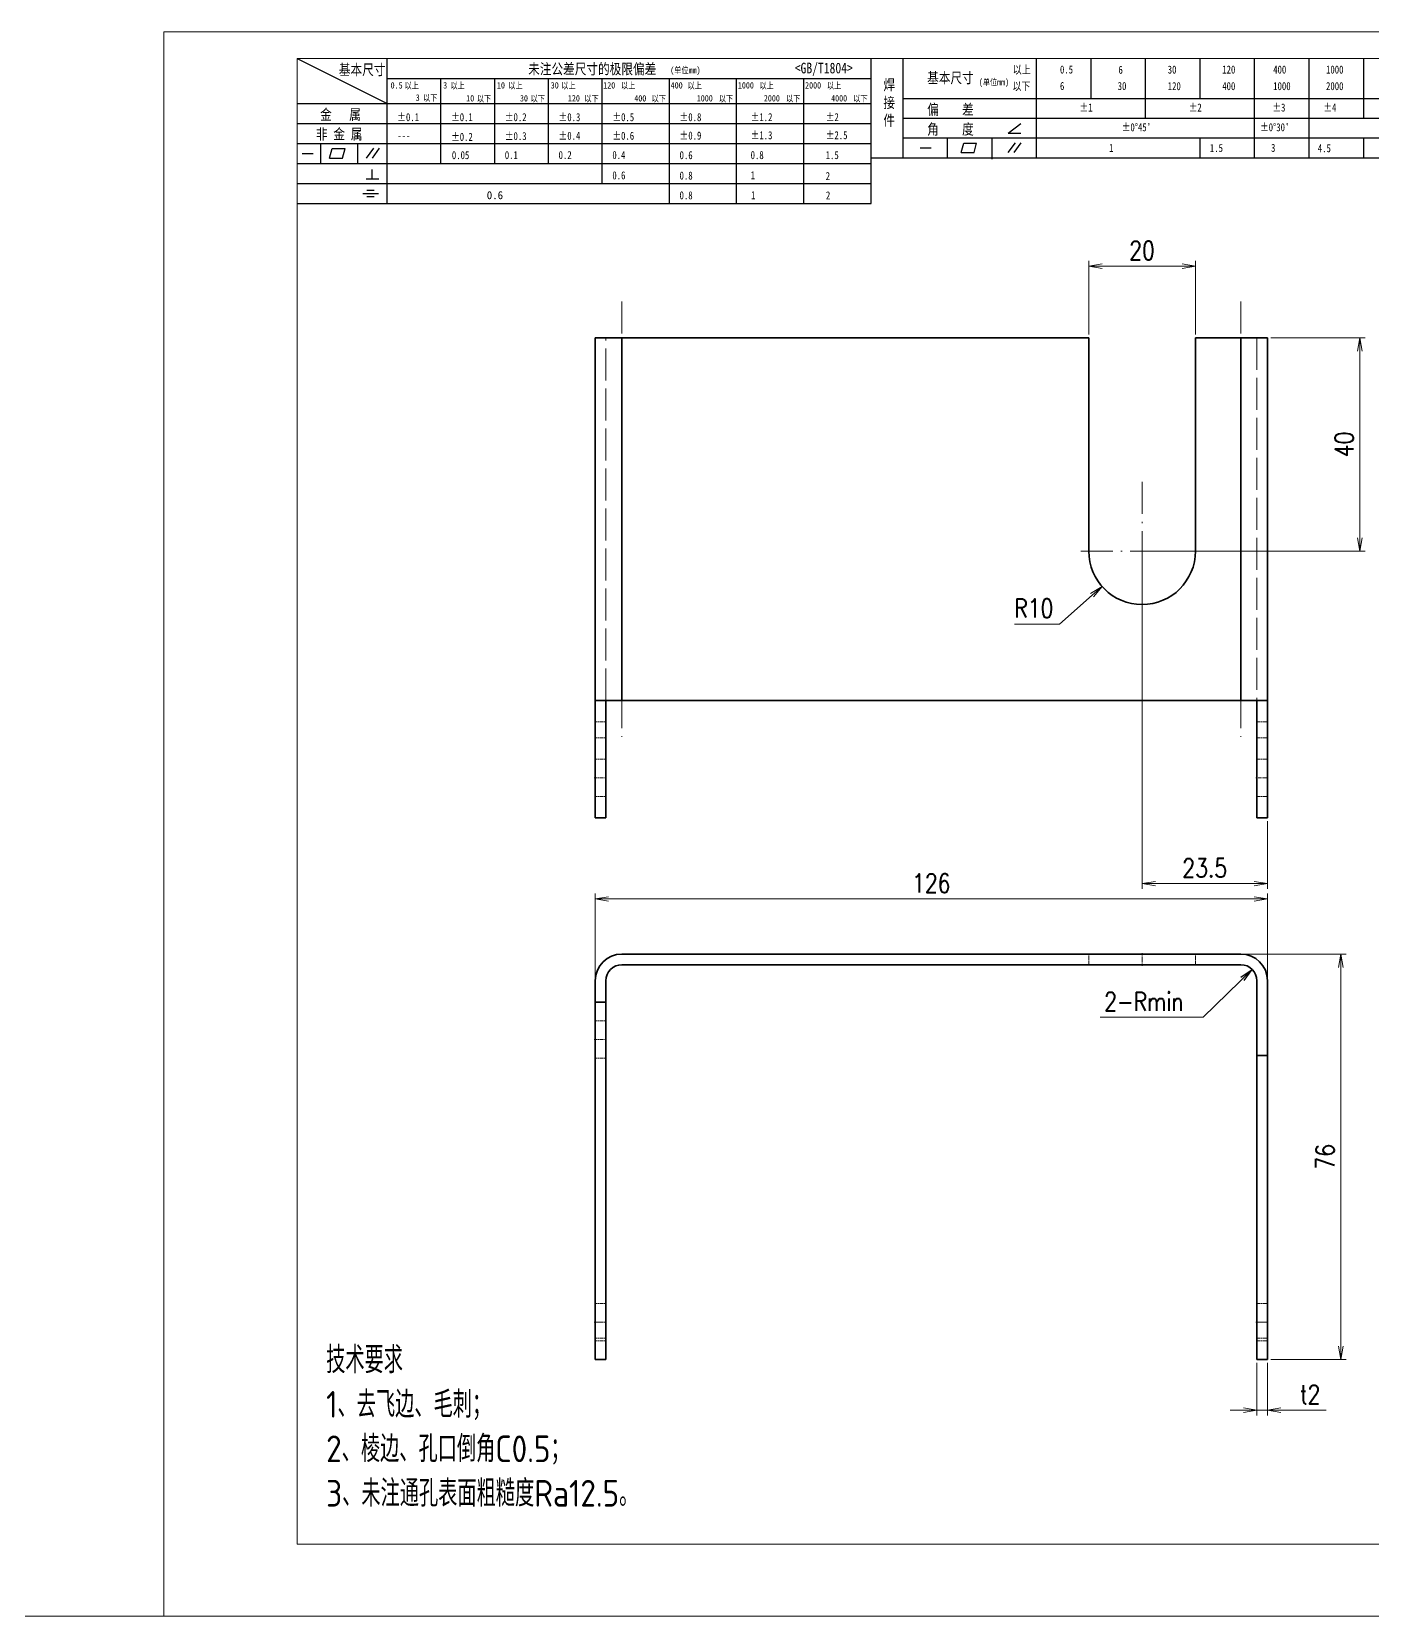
# Model space of a CAD drawing. Header units: millimetres. Extents: x 1333 to 359964, y -52803 to -5704.
# Drawn here: x 169052.3 to 169303.6, y -26401.6 to -26104.6 of the extents above; entities that cross this region are included whole.
import ezdxf

# ---------------------------------------------------------------- set-up
doc = ezdxf.new("R2010")
doc.units = ezdxf.units.MM
doc.header["$LTSCALE"] = 0.5
for name, pattern in [('AM_ISO02W050x2', [3.75, 3, -0.75]), ('AM_ISO08W050x2', [9, 6, -0.75, 1.5, -0.75]), ('DASHDOT', [18.5, 12, -3, 0.5, -3]), ('DASHED', [15, 12, -3])]:
    doc.linetypes.add(name, pattern=pattern)
for name, color, linetype, lineweight in [('中心线', 2, 'AM_ISO08W050x2', 18), ('图框', 7, 'Continuous', 18), ('标注线', 3, 'Continuous', 18), ('粗实线', 7, 'Continuous', 35), ('虚线', 1, 'AM_ISO02W050x2', 18)]:
    doc.layers.add(name, color=color, linetype=linetype, lineweight=lineweight)
doc.layers.add('图\\M+19E79\\M+195B6\\M+18E9A', color=7, linetype='Continuous')
doc.layers.add('打印-禁用', color=7, linetype='Continuous', lineweight=15, plot=False)
doc.styles.add('DIM', font='romans.shx', dxfattribs={"width": 0.8, "bigfont": 'bigfont.shx'})
doc.styles.add('国标', font='simfang.ttf', dxfattribs={"width": 0.8})
doc.styles.add('机械长仿宋', font='gbenor.shx', dxfattribs={"height": 1, "bigfont": 'gbcbig.shx'})
doc.dimstyles.new('DEH 1-1', dxfattribs={"dimtxt": 3.5, "dimasz": 2.5, "dimexe": 1, "dimexo": 0.625, "dimgap": 1.2, "dimtad": 1, "dimtoh": 1, "dimdsep": 46, "dimtxsty": 'DIM', "dimblk": 'OPEN', "dimcen": 0, "dimclrd": 8, "dimclre": 8, "dimclrt": 2, "dimazin": 2, "dimtfac": 0.5, "dimtmove": 0, "dimatfit": 3, "dimldrblk": 'OPEN', "dimfxl": 0, "dimtolj": 2, "dimlwd": 18, "dimlwe": 18, "dimarcsym": 0})
doc.dimstyles.new('DEH 1-1$0', dxfattribs={"dimtxt": 3.5, "dimasz": 2.5, "dimexe": 1, "dimexo": 0.625, "dimgap": 1.2, "dimtad": 1, "dimzin": 9, "dimdsep": 46, "dimtxsty": 'DIM', "dimblk": 'OPEN', "dimcen": 0, "dimclrd": 8, "dimclre": 8, "dimclrt": 2, "dimazin": 2, "dimtfac": 0.5, "dimtmove": 0, "dimatfit": 3, "dimldrblk": 'OPEN', "dimfxl": 0, "dimtolj": 2, "dimlwd": 18, "dimlwe": 18, "dimarcsym": 0})
doc.dimstyles.new('DEH 1-1$4', dxfattribs={"dimtxt": 3.5, "dimasz": 2.5, "dimexe": 1, "dimexo": 0.625, "dimgap": 1.2, "dimtad": 1, "dimtoh": 1, "dimdsep": 46, "dimtxsty": 'DIM', "dimblk": 'OPEN', "dimcen": 0, "dimclrd": 8, "dimclre": 8, "dimclrt": 2, "dimazin": 2, "dimtfac": 0.5, "dimtofl": 0, "dimtmove": 0, "dimatfit": 3, "dimldrblk": 'OPEN', "dimfxl": 0, "dimtolj": 2, "dimlwd": 18, "dimlwe": 18, "dimarcsym": 0})

# ---------------------------------------------------------------- blocks, each defined once
blk = doc.blocks.new('GZDEH零件A3图框V01版')
at = {"layer": '图\\M+19E79\\M+195B6\\M+18E9A', "color": 9}
for p, q in [((2882.49, -1554.46), (2899.37, -1562.92)), ((2899.37, -1581.67), (2899.37, -1554.46)), ((2990.09, -1581.67), (2990.09, -1554.46)), ((2996.09, -1573.08), (2996.09, -1554.46)), ((3021.09, -1561.98), (3021.09, -1554.46)), ((3031.31, -1561.98), (3031.31, -1554.46)), ((3041.53, -1561.98), (3041.53, -1554.46)), ((3051.75, -1561.98), (3051.75, -1554.46)), ((3061.98, -1561.98), (3061.98, -1554.46)), ((3072.2, -1561.98), (3072.2, -1554.46)), ((3082.42, -1561.98), (3082.42, -1554.46)), ((2899.37, -1558.24), (2990.09, -1558.24)), ((2909.45, -1574.17), (2909.45, -1558.24)), ((2919.53, -1574.17), (2919.53, -1558.24)), ((2929.61, -1574.17), (2929.61, -1558.24)), ((2939.69, -1577.92), (2939.69, -1558.24)), ((2952.29, -1581.67), (2952.29, -1558.24)), ((2964.89, -1581.67), (2964.89, -1558.24)), ((2977.49, -1581.67), (2977.49, -1558.24)), ((2996.09, -1561.98), (3113.09, -1561.98)), ((3021.09, -1573.08), (3021.09, -1561.98)), ((3041.53, -1565.68), (3041.53, -1561.98)), ((3061.98, -1573.08), (3061.98, -1561.98)), ((3072.2, -1573.08), (3072.2, -1561.98)), ((3082.42, -1565.68), (3082.42, -1561.98)), ((2882.49, -1562.92), (2990.09, -1562.92)), ((2882.49, -1566.67), (2990.09, -1566.67)), ((2996.09, -1565.68), (3113.09, -1565.68)), ((3015.75, -1568.51), (3018.15, -1566.66)), ((2882.49, -1570.42), (2990.09, -1570.42)), ((2886.92, -1574.12), (2886.92, -1570.42)), ((2893.91, -1574.12), (2893.91, -1570.42)), ((2996.09, -1569.38), (3113.09, -1569.38)), ((3004.42, -1573.08), (3004.42, -1569.38)), ((3006.97, -1572.12), (3007.45, -1570.33)), ((3007.45, -1570.33), (3009.86, -1570.33)), ((3009.39, -1572.12), (3009.86, -1570.33)), ((3012.75, -1573.08), (3012.75, -1569.38)), ((3015.75, -1568.51), (3018.15, -1568.51)), ((3015.81, -1572.12), (3017.15, -1570.26)), ((3016.89, -1572.12), (3018.23, -1570.26)), ((3051.75, -1573.08), (3051.75, -1569.38)), ((3082.42, -1573.08), (3082.42, -1569.48)), ((2883.43, -1572.27), (2885.49, -1572.27)), ((2888.59, -1573.16), (2889.07, -1571.37)), ((2888.59, -1573.16), (2891, -1573.16)), ((2889.07, -1571.37), (2891.48, -1571.37)), ((2891, -1573.16), (2891.48, -1571.37)), ((2895.52, -1573.16), (2896.85, -1571.3)), ((2896.6, -1573.16), (2897.94, -1571.3)), ((2990.09, -1573.08), (3113.09, -1573.08)), ((2999.26, -1571.23), (3001.32, -1571.23)), ((3006.97, -1572.12), (3009.39, -1572.12)), ((3012.75, -1573.33), (3012.75, -1573.08)), ((2882.49, -1574.17), (2990.09, -1574.17)), ((2895.42, -1577.05), (2897.81, -1577.05)), ((2896.58, -1577.05), (2896.58, -1575.28)), ((2882.49, -1577.92), (2990.09, -1577.92)), ((2894.79, -1579.77), (2897.77, -1579.77)), ((2895.57, -1579.17), (2896.92, -1579.17)), ((2882.49, -1581.67), (2990.09, -1581.67)), ((2895.57, -1580.37), (2896.93, -1580.37))]:
    blk.add_line(p, q, dxfattribs=at)
at = {"layer": '图框', "linetype": 'Continuous'}
for p, q in [((2882.49, -1554.46), (2882.49, -1832.96)), ((3272.49, -1554.46), (2882.49, -1554.46)), ((2882.49, -1832.96), (3272.49, -1832.96))]:
    blk.add_line(p, q, dxfattribs=at)
at = {"layer": '打印-禁用', "linetype": 'Continuous'}
for p, q in [((2857.49, -1549.46), (2857.49, -1846.46)), ((3277.49, -1549.46), (2857.49, -1549.46)), ((2857.49, -1846.46), (3277.49, -1846.46))]:
    blk.add_line(p, q, dxfattribs=at)
at = {"layer": '图\\M+19E79\\M+195B6\\M+18E9A', "color": 9, "style": '国标', "width": 0.8}
for s, height, p in [('基本尺寸', 2, (2890.33, -1557.58)), ('未注公差尺寸的极限偏差', 2, (2925.81, -1557.44)), ('<GB/T1804>', 2, (2975.78, -1557.27)), ('以上', 1.5, (3016.64, -1557.33)), ('0.5', 1.5, (3025.49, -1557.3)), ('6', 1.5, (3036.45, -1557.34)), ('30', 1.5, (3045.69, -1557.31)), ('120', 1.5, (3055.91, -1557.31)), ('400', 1.5, (3065.46, -1557.31)), ('1000', 1.5, (3075.36, -1557.31)), ('30', 1.2, (2930.04, -1560.11)), ('基本尺寸', 2, (3000.6, -1559.1)), ('以下', 1.5, (3016.58, -1560.43)), ('6', 1.5, (3025.49, -1560.38)), ('30', 1.5, (3036.31, -1560.39)), ('120', 1.5, (3045.69, -1560.41)), ('400', 1.5, (3055.91, -1560.41)), ('1000', 1.5, (3065.46, -1560.41)), ('2000', 1.5, (3075.36, -1560.41)), ('金   属', 2, (2886.82, -1565.98)), ('±0.1', 1.5, (2901.27, -1566.23)), ('±0.1', 1.5, (2911.35, -1566.23)), ('±0.2', 1.5, (2921.43, -1566.23)), ('±0.3', 1.5, (2931.51, -1566.23)), ('±0.5', 1.5, (2941.59, -1566.23)), ('±0.8', 1.5, (2954.19, -1566.23)), ('±1.2', 1.5, (2967.51, -1566.23)), ('±2', 1.5, (2981.58, -1566.23)), ('偏    差', 2, (3000.6, -1565.04)), ('±1', 1.5, (3029.16, -1564.42)), ('±2', 1.5, (3049.61, -1564.42)), ('±3', 1.5, (3065.3, -1564.42)), ('±4', 1.5, (3074.85, -1564.42)), ('非 金 属', 2, (2886.02, -1569.65)), ('±0.3', 1.5, (2921.43, -1569.77)), ('±0.4', 1.5, (2931.51, -1569.71)), ('±0.6', 1.5, (2941.59, -1569.71)), ('±0.9', 1.5, (2954.19, -1569.68)), ('±1.3', 1.5, (2967.51, -1569.62)), ('±2.5', 1.5, (2981.58, -1569.61)), ('角    度', 2, (3000.6, -1568.74)), ("±0%%D45'", 1.5, (3037.06, -1568.12)), ("±0%%D30'", 1.5, (3062.98, -1568.12)), ('---', 1.5, (2901.27, -1569.65)), ('±0.2', 1.5, (2911.35, -1569.92)), ('1', 1.5, (3034.69, -1571.98)), ('1.5', 1.5, (3053.59, -1572.01)), ('3', 1.5, (3065.05, -1571.98)), ('4.5', 1.5, (3073.82, -1572.05)), ('0.1', 1.5, (2921.43, -1573.34)), ('0.2', 1.5, (2931.51, -1573.33)), ('0.4', 1.5, (2941.59, -1573.33)), ('0.6', 1.5, (2954.19, -1573.35)), ('0.8', 1.5, (2967.51, -1573.33)), ('1.5', 1.5, (2981.58, -1573.34)), ('0.6', 1.5, (2941.59, -1577.14)), ('0.8', 1.5, (2954.19, -1577.17)), ('1', 1.5, (2967.51, -1577.12)), ('2', 1.5, (2981.58, -1577.26)), ('0.8', 1.5, (2954.19, -1580.87)), ('1', 1.5, (2967.59, -1580.86)), ('2', 1.5, (2981.62, -1580.89))]:
    blk.add_text(s, height=height, dxfattribs=at).set_placement(p)
at = {"layer": '图\\M+19E79\\M+195B6\\M+18E9A', "color": 9, "lineweight": 15, "style": '国标', "width": 0.8}
for s, p in [('(单位mm)', (2952.44, -1557.27)), ('0.5', (2900.03, -1560.11)), ('以上', (2902.64, -1560.16)), ('3', (2909.88, -1560.11)), ('以上', (2911.25, -1560.16)), ('10', (2919.96, -1560.11)), ('以上', (2922.09, -1560.16)), ('以上', (2932.02, -1560.16)), ('120', (2939.88, -1560.11)), ('以上', (2943.21, -1560.16)), ('400', (2952.52, -1560.11)), ('以上', (2955.68, -1560.16)), ('1000', (2965.12, -1560.11)), ('以上', (2969.16, -1560.16)), ('2000', (2977.72, -1560.11)), ('以上', (2981.8, -1560.16)), ('(单位mm)', (3010.27, -1559.51)), ('3', (2904.73, -1562.41)), ('以下', (2906.1, -1562.46)), ('10', (2914.19, -1562.54)), ('以下', (2916.18, -1562.59)), ('30', (2924.27, -1562.54)), ('以下', (2926.26, -1562.59)), ('120', (2933.26, -1562.54)), ('以下', (2936.34, -1562.59)), ('400', (2945.7, -1562.54)), ('以下', (2948.94, -1562.59)), ('1000', (2957.41, -1562.54)), ('以下', (2961.54, -1562.59)), ('2000', (2969.99, -1562.54)), ('以下', (2974.14, -1562.59)), ('4000', (2982.59, -1562.54)), ('以下', (2986.74, -1562.59))]:
    blk.add_text(s, height=1.2, dxfattribs=at).set_placement(p)
at = {"layer": '图\\M+19E79\\M+195B6\\M+18E9A', "color": 9, "lineweight": 13, "style": '国标'}
blk.add_text('0.6', height=1.5, dxfattribs=at).set_placement((2918.05, -1580.85))
at = {"layer": '图\\M+19E79\\M+195B6\\M+18E9A', "color": 9, "style": '国标'}
for s, insert, char_height, width, attachment_point in [('焊\\P接\\P件', (2992.39, -1558.41), 2, 3.1877, 1), ('0.05', (2911.51, -1573.37), 1.5, 5.1982, 7)]:
    blk.add_mtext(s, dxfattribs=dict(at, insert=insert, char_height=char_height, width=width, attachment_point=attachment_point))
blk = doc.blocks.new('DEH A3')
at = {"layer": '图框'}
blk.add_blockref('GZDEH零件A3图框V01版', (-2857.49, 1846.46), dxfattribs=at)
blk = doc.blocks.new('_Open')
at = {"color": 0, "linetype": 'ByBlock', "lineweight": -2}
for p, q in [((-1, 0.17), (0, 0)), ((-1, -0.17), (0, 0)), ((0, 0), (-1, 0))]:
    blk.add_line(p, q, dxfattribs=at)
blk = doc.blocks.new('*D136')
at = {"layer": 'Defpoints', "color": 0, "transparency": 16777216}
for p in [(169283.95, -26161.91), (169301.27, -26161.91), (169260.45, -26201.91)]:
    blk.add_point(p, dxfattribs=at)
at = {"layer": '标注线', "color": 8, "lineweight": 18, "transparency": 16777216}
for p, q in [((169284.58, -26161.91), (169302.27, -26161.91)), ((169301.27, -26199.41), (169301.27, -26164.41)), ((169261.08, -26201.91), (169302.27, -26201.91))]:
    blk.add_line(p, q, dxfattribs=at)
at = {"layer": '标注线', "color": 8, "lineweight": 18, "transparency": 16777216, "xscale": 2.5, "yscale": 2.5, "zscale": 2.5}
for p, rotation in [((169301.27, -26161.91), 90), ((169301.27, -26201.91), 270)]:
    blk.add_blockref('_Open', p, dxfattribs=dict(at, rotation=rotation))
at = {"layer": '标注线', "color": 2, "transparency": 16777216, "insert": (169298.32, -26181.91), "char_height": 3.5, "attachment_point": 5, "rotation": 90, "style": 'DIM'}
blk.add_mtext('\\A2;40', dxfattribs=at)
blk = doc.blocks.new('*D137')
at = {"layer": 'Defpoints', "color": 0, "transparency": 16777216}
for p in [(169260.45, -26201.91), (169283.95, -26251.91), (169283.95, -26264.23)]:
    blk.add_point(p, dxfattribs=at)
at = {"layer": '标注线', "color": 8, "lineweight": 18, "transparency": 16777216}
for p, q in [((169260.45, -26202.54), (169260.45, -26265.23)), ((169283.95, -26252.54), (169283.95, -26265.23)), ((169262.95, -26264.23), (169281.45, -26264.23))]:
    blk.add_line(p, q, dxfattribs=at)
at = {"layer": '标注线', "color": 8, "lineweight": 18, "transparency": 16777216, "xscale": 2.5, "yscale": 2.5, "zscale": 2.5, "rotation": 180}
blk.add_blockref('_Open', (169260.45, -26264.23), dxfattribs=at)
at = {"layer": '标注线', "color": 8, "lineweight": 18, "transparency": 16777216, "xscale": 2.5, "yscale": 2.5, "zscale": 2.5}
blk.add_blockref('_Open', (169283.95, -26264.23), dxfattribs=at)
at = {"layer": '标注线', "color": 2, "transparency": 16777216, "insert": (169272.2, -26261.28), "char_height": 3.5, "attachment_point": 5, "style": 'DIM'}
blk.add_mtext('\\A2;23.5', dxfattribs=at)
blk = doc.blocks.new('*D138')
at = {"layer": 'Defpoints', "color": 0, "transparency": 16777216}
for p in [(169250.45, -26148.51), (169250.45, -26161.91), (169270.45, -26161.91)]:
    blk.add_point(p, dxfattribs=at)
at = {"layer": '标注线', "color": 8, "lineweight": 18, "transparency": 16777216}
for p, q in [((169250.45, -26161.29), (169250.45, -26147.51)), ((169270.45, -26161.29), (169270.45, -26147.51)), ((169267.95, -26148.51), (169252.95, -26148.51))]:
    blk.add_line(p, q, dxfattribs=at)
at = {"layer": '标注线', "color": 8, "lineweight": 18, "transparency": 16777216, "xscale": 2.5, "yscale": 2.5, "zscale": 2.5, "rotation": 180}
blk.add_blockref('_Open', (169250.45, -26148.51), dxfattribs=at)
at = {"layer": '标注线', "color": 8, "lineweight": 18, "transparency": 16777216, "xscale": 2.5, "yscale": 2.5, "zscale": 2.5}
blk.add_blockref('_Open', (169270.45, -26148.51), dxfattribs=at)
at = {"layer": '标注线', "color": 2, "transparency": 16777216, "insert": (169260.45, -26145.56), "char_height": 3.5, "attachment_point": 5, "style": 'DIM'}
blk.add_mtext('\\A2;20', dxfattribs=at)
blk = doc.blocks.new('*D139')
at = {"layer": 'Defpoints', "color": 0, "transparency": 16777216}
for p in [(169260.45, -26201.91), (169252.95, -26208.52)]:
    blk.add_point(p, dxfattribs=at)
at = {"layer": '标注线', "color": 8, "lineweight": 18, "transparency": 16777216}
for p, q in [((169244.94, -26215.57), (169251.07, -26210.18)), ((169236.54, -26215.57), (169244.94, -26215.57))]:
    blk.add_line(p, q, dxfattribs=at)
at = {"layer": '标注线', "color": 8, "lineweight": 18, "transparency": 16777216, "xscale": 2.5, "yscale": 2.5, "zscale": 2.5, "rotation": 41.37328693934962}
blk.add_blockref('_Open', (169252.95, -26208.52), dxfattribs=at)
at = {"layer": '标注线', "color": 2, "transparency": 16777216, "insert": (169240.14, -26212.62), "char_height": 3.5, "attachment_point": 5, "style": 'DIM'}
blk.add_mtext('\\A2;R10', dxfattribs=at)
blk = doc.blocks.new('*D173')
at = {"layer": 'Defpoints', "color": 0, "transparency": 16777216}
for p in [(169278.95, -26277.42), (169297.72, -26277.42), (169283.95, -26353.42)]:
    blk.add_point(p, dxfattribs=at)
at = {"layer": '标注线', "color": 8, "lineweight": 18, "transparency": 16777216}
for p, q in [((169279.58, -26277.42), (169298.72, -26277.42)), ((169297.72, -26350.92), (169297.72, -26279.92)), ((169284.58, -26353.42), (169298.72, -26353.42))]:
    blk.add_line(p, q, dxfattribs=at)
at = {"layer": '标注线', "color": 8, "lineweight": 18, "transparency": 16777216, "xscale": 2.5, "yscale": 2.5, "zscale": 2.5}
for p, rotation in [((169297.72, -26277.42), 90), ((169297.72, -26353.42), 270)]:
    blk.add_blockref('_Open', p, dxfattribs=dict(at, rotation=rotation))
at = {"layer": '标注线', "color": 2, "transparency": 16777216, "insert": (169294.77, -26315.42), "char_height": 3.5, "attachment_point": 5, "rotation": 90, "style": 'DIM'}
blk.add_mtext('\\A2;76', dxfattribs=at)
blk = doc.blocks.new('*D174')
at = {"layer": 'Defpoints', "color": 0, "transparency": 16777216}
for p in [(169281.95, -26353.42), (169283.95, -26353.42), (169283.95, -26362.9)]:
    blk.add_point(p, dxfattribs=at)
at = {"layer": '标注线', "color": 8, "lineweight": 18, "transparency": 16777216}
for p, q in [((169281.95, -26354.05), (169281.95, -26363.9)), ((169283.95, -26354.05), (169283.95, -26363.9)), ((169279.45, -26362.9), (169276.95, -26362.9)), ((169281.95, -26362.9), (169283.95, -26362.9)), ((169286.45, -26362.9), (169294.95, -26362.9))]:
    blk.add_line(p, q, dxfattribs=at)
at = {"layer": '标注线', "color": 8, "lineweight": 18, "transparency": 16777216, "xscale": 2.5, "yscale": 2.5, "zscale": 2.5}
blk.add_blockref('_Open', (169281.95, -26362.9), dxfattribs=at)
at = {"layer": '标注线', "color": 8, "lineweight": 18, "transparency": 16777216, "xscale": 2.5, "yscale": 2.5, "zscale": 2.5, "rotation": 180}
blk.add_blockref('_Open', (169283.95, -26362.9), dxfattribs=at)
at = {"layer": '标注线', "color": 2, "transparency": 16777216, "insert": (169291.95, -26359.95), "char_height": 3.5, "attachment_point": 5, "style": 'DIM'}
blk.add_mtext('\\A2;t2', dxfattribs=at)
blk = doc.blocks.new('*D175')
at = {"layer": 'Defpoints', "color": 0, "transparency": 16777216}
for p in [(169157.95, -26267.1), (169157.95, -26282.42), (169283.95, -26282.42)]:
    blk.add_point(p, dxfattribs=at)
at = {"layer": '标注线', "color": 8, "lineweight": 18, "transparency": 16777216}
for p, q in [((169157.95, -26281.8), (169157.95, -26266.1)), ((169283.95, -26281.8), (169283.95, -26266.1)), ((169281.45, -26267.1), (169160.45, -26267.1))]:
    blk.add_line(p, q, dxfattribs=at)
at = {"layer": '标注线', "color": 8, "lineweight": 18, "transparency": 16777216, "xscale": 2.5, "yscale": 2.5, "zscale": 2.5, "rotation": 180}
blk.add_blockref('_Open', (169157.95, -26267.1), dxfattribs=at)
at = {"layer": '标注线', "color": 8, "lineweight": 18, "transparency": 16777216, "xscale": 2.5, "yscale": 2.5, "zscale": 2.5}
blk.add_blockref('_Open', (169283.95, -26267.1), dxfattribs=at)
at = {"layer": '标注线', "color": 2, "transparency": 16777216, "insert": (169220.95, -26264.15), "char_height": 3.5, "attachment_point": 5, "style": 'DIM'}
blk.add_mtext('\\A2;126', dxfattribs=at)

msp = doc.modelspace()

# ---------------------------------------------------------------- linework, layer by layer
at = {"layer": '中心线', "linetype": 'DASHDOT'}
for p, q in [((169162.95, -26155.114), (169162.95, -26236.715)), ((169278.95, -26155.114), (169278.95, -26236.715)), ((169260.45, -26188.914), (169260.45, -26214.914)), ((169273.45, -26201.914), (169247.45, -26201.914))]:
    msp.add_line(p, q, dxfattribs=at)
at = {"layer": '中心线', "linetype": 'DASHDOT', "ltscale": 0.060001}
for p, q in [((169157.75, -26244.414), (169160.15, -26244.414)), ((169157.75, -26293.42), (169160.15, -26293.42)), ((169157.75, -26346.42), (169160.15, -26346.42))]:
    msp.add_line(p, q, dxfattribs=at)
at = {"layer": '中心线', "linetype": 'DASHDOT', "ltscale": 0.06}
for p, q in [((169281.75, -26244.414), (169284.15, -26244.414)), ((169260.45, -26279.62), (169260.45, -26277.22)), ((169281.75, -26346.42), (169284.15, -26346.42))]:
    msp.add_line(p, q, dxfattribs=at)
at = {"layer": '标注线'}
msp.add_line((160574.502, -26401.55), (179981.94, -26401.55), dxfattribs=at)
at = {"layer": '粗实线'}
for p, q in [((169157.95, -26161.914), (169157.95, -26229.914)), ((169234.95, -26161.914), (169162.95, -26161.914)), ((169162.95, -26229.914), (169162.95, -26161.914)), ((169250.45, -26201.914), (169250.45, -26161.914)), ((169270.45, -26161.914), (169270.45, -26201.914)), ((169278.95, -26161.914), (169278.95, -26229.914)), ((169283.95, -26161.914), (169283.95, -26229.914)), ((169157.95, -26251.914), (169157.95, -26229.914)), ((169159.95, -26251.914), (169159.95, -26229.914)), ((169190.95, -26229.914), (169162.95, -26229.914)), ((169278.95, -26229.914), (169190.95, -26229.914)), ((169281.95, -26251.914), (169281.95, -26229.914)), ((169283.95, -26251.914), (169283.95, -26229.914)), ((169190.95, -26277.42), (169162.95, -26277.42)), ((169278.95, -26277.42), (169190.95, -26277.42)), ((169190.95, -26279.42), (169162.95, -26279.42)), ((169278.95, -26279.42), (169190.95, -26279.42)), ((169157.95, -26353.42), (169157.95, -26286.42)), ((169159.95, -26353.42), (169159.95, -26286.42)), ((169281.95, -26353.42), (169281.95, -26296.42)), ((169283.95, -26353.42), (169283.95, -26296.42))]:
    msp.add_line(p, q, dxfattribs=at)
at = {"layer": '粗实线', "ltscale": 0.125}
for p, q in [((169157.95, -26161.914), (169162.95, -26161.914)), ((169278.95, -26161.914), (169283.95, -26161.914)), ((169157.95, -26229.914), (169162.95, -26229.914)), ((169278.95, -26229.914), (169283.95, -26229.914))]:
    msp.add_line(p, q, dxfattribs=at)
at = {"layer": '粗实线', "ltscale": 0.3875}
msp.add_line((169250.45, -26161.914), (169234.95, -26161.914), dxfattribs=at)
at = {"layer": '粗实线', "ltscale": 0.1125}
msp.add_line((169274.95, -26161.914), (169270.45, -26161.914), dxfattribs=at)
at = {"layer": '粗实线', "ltscale": 0.1}
for p, q in [((169278.95, -26161.914), (169274.95, -26161.914)), ((169157.95, -26286.42), (169157.95, -26282.42)), ((169159.95, -26286.42), (169159.95, -26282.42))]:
    msp.add_line(p, q, dxfattribs=at)
at = {"layer": '粗实线', "ltscale": 0.05}
for p, q in [((169157.95, -26251.914), (169159.95, -26251.914)), ((169281.95, -26251.914), (169283.95, -26251.914)), ((169157.95, -26286.42), (169159.95, -26286.42)), ((169281.95, -26296.42), (169283.95, -26296.42)), ((169157.95, -26353.42), (169159.95, -26353.42)), ((169281.95, -26353.42), (169283.95, -26353.42))]:
    msp.add_line(p, q, dxfattribs=at)
at = {"layer": '粗实线', "ltscale": 0.35}
for p, q in [((169281.95, -26296.42), (169281.95, -26282.42)), ((169283.95, -26296.42), (169283.95, -26282.42))]:
    msp.add_line(p, q, dxfattribs=at)
at = {"layer": '粗实线'}
for centre, radius, start, end in [((169260.45, -26201.914), 10, 180, 0), ((169162.95, -26282.42), 5, 90, 180), ((169278.95, -26282.42), 5, 360, 90), ((169162.95, -26282.42), 3, 90, 180), ((169278.95, -26282.42), 3, 0, 90)]:
    msp.add_arc(centre, radius, start, end, dxfattribs=at)
at = {"layer": '虚线', "linetype": 'DASHED'}
for p, q in [((169159.95, -26229.914), (169159.95, -26161.914)), ((169162.95, -26229.914), (169162.95, -26161.914)), ((169278.95, -26229.914), (169278.95, -26161.914)), ((169281.95, -26161.914), (169281.95, -26229.914))]:
    msp.add_line(p, q, dxfattribs=at)
at = {"layer": '虚线', "linetype": 'DASHED', "ltscale": 0.05}
for p, q in [((169157.95, -26233.914), (169159.95, -26233.914)), ((169281.95, -26233.914), (169283.95, -26233.914)), ((169157.95, -26236.914), (169159.95, -26236.914)), ((169281.95, -26236.914), (169283.95, -26236.914)), ((169157.95, -26240.914), (169159.95, -26240.914)), ((169157.95, -26240.914), (169159.95, -26240.914)), ((169281.95, -26240.914), (169283.95, -26240.914)), ((169157.95, -26247.914), (169159.95, -26247.914)), ((169157.95, -26247.914), (169159.95, -26247.914)), ((169281.95, -26247.914), (169283.95, -26247.914)), ((169250.45, -26277.42), (169250.45, -26279.42)), ((169270.45, -26277.42), (169270.45, -26279.42)), ((169157.95, -26289.92), (169159.95, -26289.92)), ((169157.95, -26296.92), (169159.95, -26296.92)), ((169157.95, -26342.92), (169159.95, -26342.92)), ((169281.95, -26342.92), (169283.95, -26342.92)), ((169157.95, -26346.42), (169159.95, -26346.42)), ((169281.95, -26346.42), (169283.95, -26346.42)), ((169157.95, -26349.42), (169159.95, -26349.42)), ((169281.95, -26349.42), (169283.95, -26349.42)), ((169157.95, -26349.92), (169159.95, -26349.92)), ((169281.95, -26349.92), (169283.95, -26349.92))]:
    msp.add_line(p, q, dxfattribs=at)

# ---------------------------------------------------------------- block references
at = {"layer": '图框'}
msp.add_blockref('DEH A3', (169077.058, -26401.55), dxfattribs=at)

# ---------------------------------------------------------------- texts
at = {"layer": '标注线', "color": 2, "insert": (169268.215, -26288.086), "char_height": 3.5, "attachment_point": 9, "style": 'DIM'}
msp.add_mtext('\\A2;2-Rmin', dxfattribs=at)
at = {"layer": '标注线', "color": 2, "insert": (169107.512, -26380.994), "char_height": 5, "width": 114.82461, "attachment_point": 7, "style": '机械长仿宋'}
msp.add_mtext('\\A2;技术要求\\P1、去飞边、毛刺；\\P2、棱边、孔口倒角C0.5；\\P3、未注通孔表面粗糙度Ra12.5。', dxfattribs=at)

# ---------------------------------------------------------------- dimensions: what is measured, and where the dimension line sits
at = {"layer": '标注线'}
for base, p1, p2, picture, middle in [((169250.45, -26148.506), (169270.45, -26161.914), (169250.45, -26161.914), '*D138', (169260.45, -26145.556)), ((169283.95, -26264.227), (169260.45, -26201.914), (169283.95, -26251.914), '*D137', (169272.2, -26261.277)), ((169157.95, -26267.096), (169283.95, -26282.42), (169157.95, -26282.42), '*D175', (169220.95, -26264.146))]:
    dim = msp.add_linear_dim(base=base, p1=p1, p2=p2, dimstyle='DEH 1-1$0', dxfattribs=at)
    dim.commit()
    dim.dimension.update_dxf_attribs({"geometry": picture, "text_midpoint": middle})
for base, p1, p2, picture, middle in [((169301.272, -26161.914), (169260.45, -26201.914), (169283.95, -26161.914), '*D136', (169298.322, -26181.914)), ((169297.724, -26277.42), (169283.95, -26353.42), (169278.95, -26277.42), '*D173', (169294.774, -26315.42))]:
    dim = msp.add_linear_dim(base=base, p1=p1, p2=p2, angle=90, dimstyle='DEH 1-1$0', dxfattribs=at)
    dim.commit()
    dim.dimension.update_dxf_attribs({"geometry": picture, "text_midpoint": middle})
dim = msp.add_radius_dim(center=(169260.45, -26201.914), mpoint=(169252.946, -26208.524), dimstyle='DEH 1-1$4', dxfattribs=at)
dim.commit()
dim.dimension.update_dxf_attribs({"geometry": '*D139', "text_midpoint": (169240.143, -26215.573), "dimtype": 164})
dim = msp.add_linear_dim(base=(169283.95, -26362.898), p1=(169281.95, -26353.42), p2=(169283.95, -26353.42), text='t<>', dimstyle='DEH 1-1$0', dxfattribs=at)
dim.commit()
dim.dimension.update_dxf_attribs({"geometry": '*D174', "text_midpoint": (169291.95, -26359.948)})

# ---------------------------------------------------------------- leaders
at = {"layer": '标注线', "annotation_type": 0, "has_hookline": 1, "hookline_direction": 1, "text_width": 15.6}
msp.add_leader([(169281.071, -26280.299), (169271.915, -26289.286), (169269.415, -26289.286)], dimstyle='DEH 1-1', override={"dimgap": 1.2, "dimtad": 1}, dxfattribs=at)

doc.saveas('drawing.dxf')
